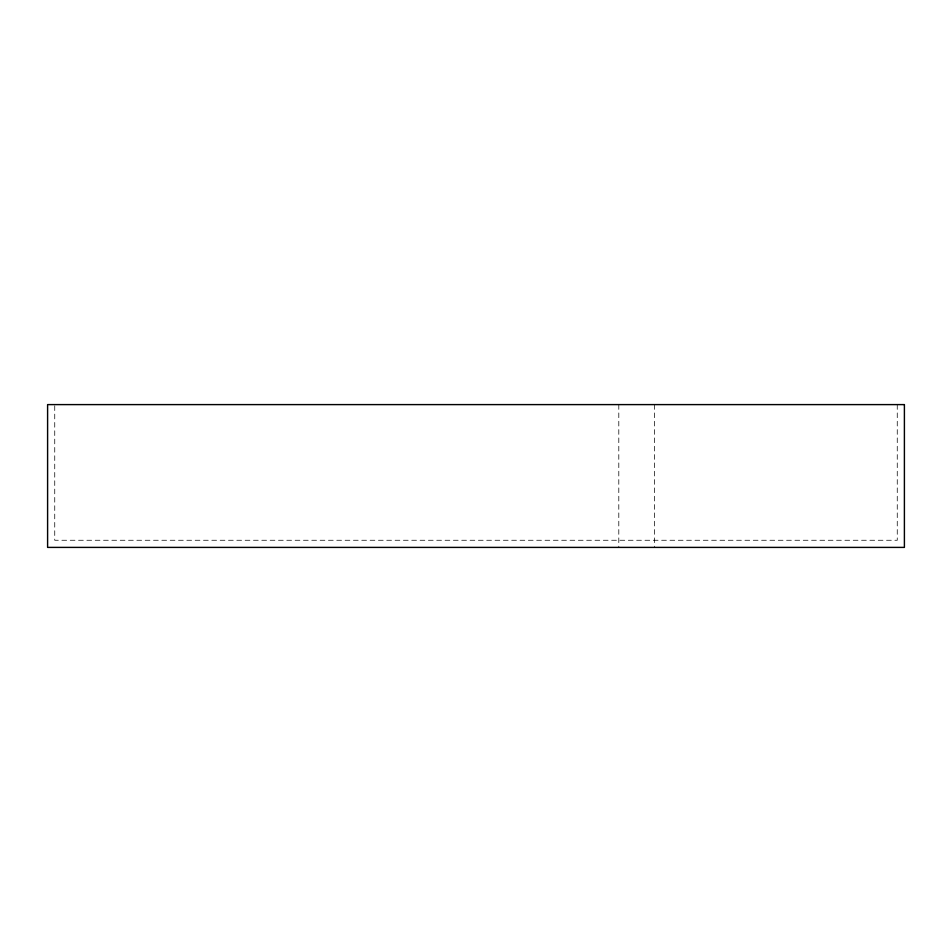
<?xml version="1.0" encoding="UTF-8"?>
<svg xmlns="http://www.w3.org/2000/svg" width="952" height="952" viewBox="0 0 952 952"><rect width="100%" height="100%" fill="white"/><g stroke="black" fill="none" stroke-linecap="round" stroke-linejoin="round"><path stroke-width="0.71" stroke-dasharray="4.76 3.57" d="M897.26 404.6L897.26 540.26L54.74 540.26L54.74 404.6M654.5 404.6L654.5 547.4M618.8 404.6L618.8 547.4"/><path stroke-width="1.43" d="M904.4 404.6L47.6 404.6L47.6 547.4L904.4 547.4L904.4 404.6"/></g></svg>
